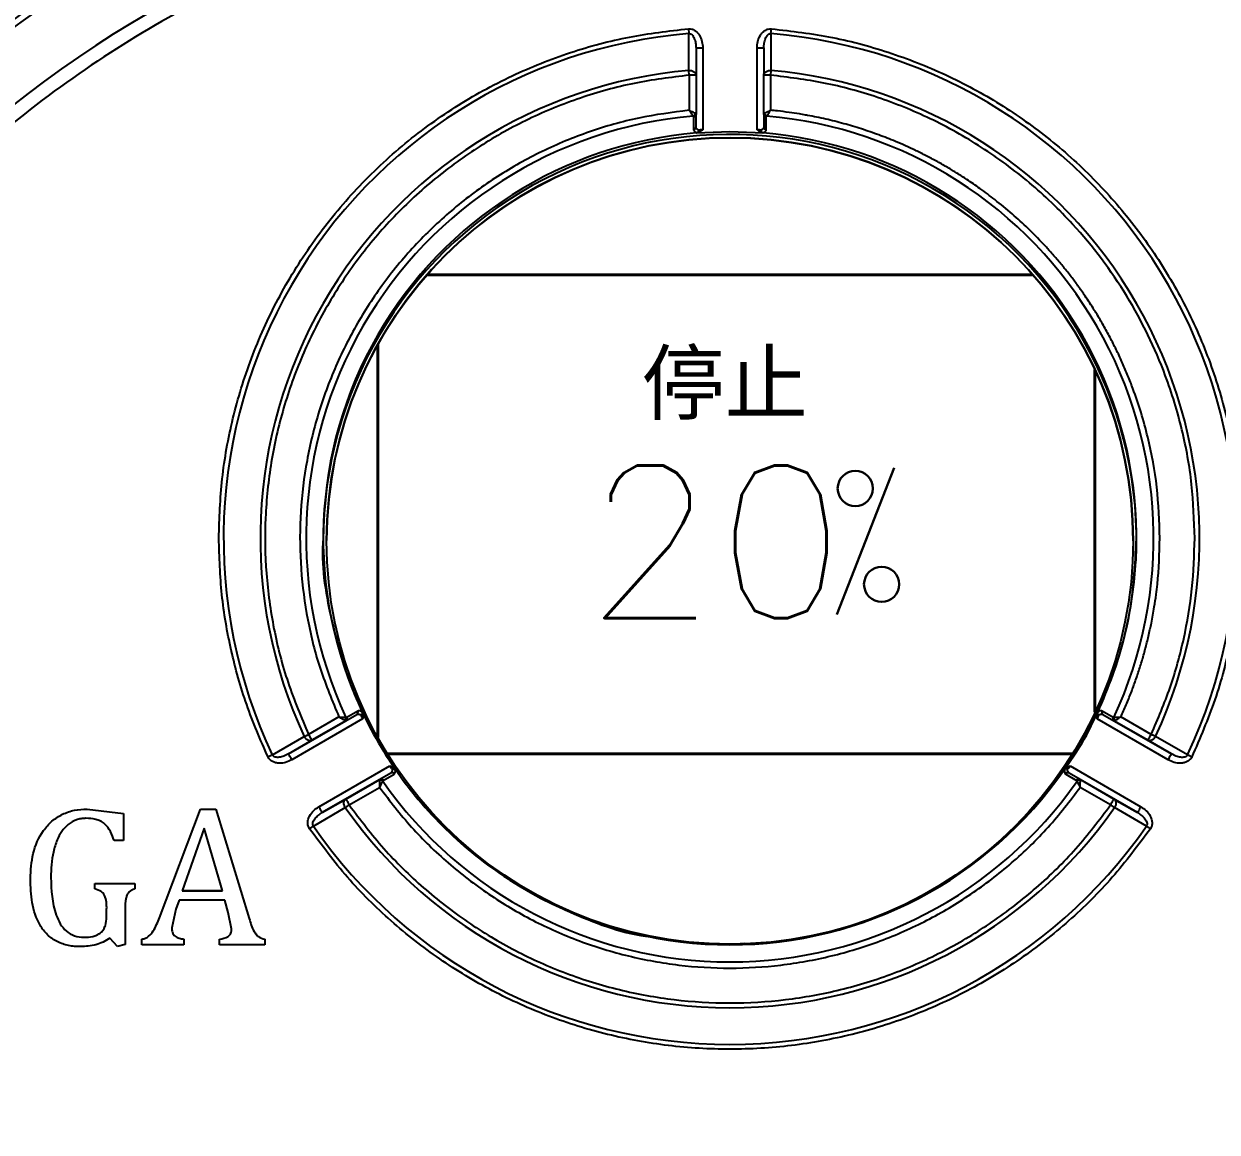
# Model space of a CAD drawing. Header units: millimetres. Extents: x 2278 to 4715, y 679 to 2402.
# Drawn here: x 2912.8 to 3000.8, y 2074.6 to 2156.4 of the extents above; entities that cross this region are included whole.
import ezdxf

# ---------------------------------------------------------------- set-up
doc = ezdxf.new("R2010")
doc.units = ezdxf.units.MM
for name, color, linetype, lineweight in [('DIM', 4, 'Continuous', 13), ('标注', 3, 'Continuous', 13), ('粗实线', 7, 'Continuous', 40)]:
    doc.layers.add(name, color=color, linetype=linetype, lineweight=lineweight)
doc.styles.add('01', font='txt.shx')

msp = doc.modelspace()

# ---------------------------------------------------------------- linework, layer by layer
at = {"color": 7, "linetype": 'Continuous', "lineweight": 25}
for p, q in [((2961.79, 2156.054), (2961.819, 2155.701)), ((2967.876, 2155.701), (2967.905, 2156.054)), ((2961.816, 2152.984), (2961.819, 2155.701)), ((2967.876, 2155.701), (2967.878, 2152.984)), ((2962.347, 2154.639), (2962.347, 2152.632)), ((2962.847, 2154.639), (2962.847, 2148.604)), ((2966.847, 2148.604), (2966.847, 2154.639)), ((2967.347, 2154.639), (2967.347, 2152.632)), ((2961.847, 2152.632), (2961.816, 2152.984)), ((2961.847, 2152.632), (2961.847, 2150.046)), ((2962.347, 2152.632), (2962.347, 2149.741)), ((2967.347, 2149.741), (2967.347, 2152.632)), ((2967.878, 2152.984), (2967.847, 2152.632)), ((2967.847, 2152.632), (2967.847, 2150.046)), ((2962.163, 2149.56), (2962.163, 2148.624)), ((2962.347, 2148.805), (2962.347, 2149.741)), ((2967.347, 2149.741), (2967.347, 2148.805)), ((2967.531, 2148.624), (2967.532, 2149.56)), ((2962.374, 2148.369), (2964.847, 2148.471)), ((2964.847, 2148.471), (2967.321, 2148.369)), ((2935.097, 2118.297), (2935.097, 2118.297)), ((2994.597, 2118.234), (2994.597, 2118.234)), ((2932.274, 2102.551), (2937.327, 2105.469)), ((2937.751, 2105.136), (2932.524, 2102.118)), ((2936.002, 2105.281), (2933.763, 2103.988)), ((2936.516, 2105.001), (2934.013, 2103.555)), ((2936.514, 2105), (2936.542, 2105.019)), ((2936.516, 2105.001), (2937.327, 2105.469)), ((2937.392, 2105.718), (2936.581, 2105.251)), ((2937.353, 2105.487), (2937.361, 2105.484)), ((2940.192, 2101.38), (2937.718, 2105.664)), ((2991.976, 2105.664), (2989.503, 2101.38)), ((2997.17, 2102.118), (2991.944, 2105.136)), ((2993.114, 2105.251), (2992.303, 2105.718)), ((2992.334, 2105.484), (2992.341, 2105.487)), ((2992.367, 2105.469), (2993.178, 2105.001)), ((2992.367, 2105.469), (2997.42, 2102.551)), ((2993.152, 2105.019), (2993.18, 2105)), ((2995.682, 2103.555), (2993.178, 2105.001)), ((2995.932, 2103.988), (2993.692, 2105.281)), ((2931.09, 2102.478), (2933.442, 2103.839)), ((2932.274, 2102.551), (2934.013, 2103.555)), ((2997.42, 2102.551), (2995.682, 2103.555)), ((2998.604, 2102.478), (2996.252, 2103.839)), ((2932.274, 2102.551), (2931.943, 2102.395)), ((2997.751, 2102.395), (2997.42, 2102.551)), ((2934.524, 2098.654), (2939.751, 2101.672)), ((2989.944, 2101.672), (2995.17, 2098.654)), ((2939.827, 2101.139), (2934.774, 2098.221)), ((2936.513, 2099.225), (2939.016, 2100.671)), ((2939.827, 2101.139), (2939.016, 2100.671)), ((2939.265, 2100.601), (2940.076, 2101.07)), ((2989.619, 2101.07), (2990.429, 2100.601)), ((2990.678, 2100.671), (2989.867, 2101.139)), ((2994.92, 2098.221), (2989.867, 2101.139)), ((2993.182, 2099.225), (2990.678, 2100.671)), ((2936.763, 2098.792), (2939.002, 2100.085)), ((2992.932, 2098.792), (2990.692, 2100.085)), ((2934.774, 2098.221), (2936.513, 2099.225)), ((2993.182, 2099.225), (2994.92, 2098.221)), ((2917.424, 2098.486), (2920.099, 2098.146)), ((2917.424, 2098.486), (2917.424, 2098.486)), ((2920.099, 2098.146), (2920.099, 2096.154)), ((2920.099, 2098.146), (2920.099, 2098.146)), ((2922.759, 2090.456), (2925.778, 2098.486)), ((2922.759, 2090.456), (2925.778, 2098.486)), ((2925.778, 2098.486), (2926.923, 2098.486)), ((2925.778, 2098.486), (2925.778, 2098.486)), ((2925.778, 2098.486), (2926.923, 2098.486)), ((2926.923, 2098.486), (2929.384, 2090.398)), ((2926.923, 2098.486), (2926.923, 2098.486)), ((2926.923, 2098.486), (2929.384, 2090.398)), ((2934.119, 2097.233), (2936.473, 2098.589)), ((2995.575, 2097.233), (2993.221, 2098.589)), ((2926.061, 2097.067), (2924.429, 2092.45)), ((2927.42, 2092.45), (2926.061, 2097.067)), ((2920.099, 2096.154), (2919.413, 2096.154)), ((2913.239, 2093.341), (2913.239, 2093.341)), ((2914.748, 2093.442), (2914.748, 2093.442)), ((2917.983, 2092.587), (2917.983, 2092.998)), ((2917.983, 2092.998), (2920.946, 2092.998)), ((2917.983, 2092.998), (2920.946, 2092.998)), ((2917.983, 2092.998), (2917.983, 2092.998)), ((2920.946, 2092.998), (2920.946, 2092.587)), ((2920.946, 2092.998), (2920.946, 2092.998)), ((2924.221, 2091.764), (2923.979, 2091.086)), ((2927.589, 2091.764), (2924.221, 2091.764)), ((2924.429, 2092.45), (2927.42, 2092.45)), ((2927.42, 2092.45), (2924.429, 2092.45)), ((2927.842, 2090.863), (2927.589, 2091.764)), ((2918.864, 2090.524), (2918.864, 2090.953)), ((2920.236, 2091.005), (2920.236, 2088.486)), ((2923.979, 2091.086), (2923.664, 2089.729)), ((2928.082, 2089.656), (2927.842, 2090.863)), ((2922.759, 2090.456), (2922.759, 2090.456)), ((2929.384, 2090.398), (2929.384, 2090.398)), ((2919.655, 2088.334), (2919.111, 2088.947)), ((2920.236, 2088.486), (2919.655, 2088.334)), ((2921.471, 2088.471), (2921.471, 2088.882)), ((2921.471, 2088.882), (2921.471, 2088.882)), ((2924.56, 2088.471), (2921.471, 2088.471)), ((2924.56, 2088.882), (2924.56, 2088.471)), ((2927.193, 2088.471), (2927.193, 2088.882)), ((2930.526, 2088.471), (2927.193, 2088.471)), ((2930.526, 2088.882), (2930.526, 2088.471)), ((2930.526, 2088.882), (2930.526, 2088.882)), ((2964.847, 2088.471), (2965.951, 2088.579))]:
    msp.add_line(p, q, dxfattribs=at)
at = {"color": 7, "linetype": 'Continuous', "lineweight": 25, "flags": 128}
for points in [[(2962.347, 2154.639), (2962.357, 2154.639), (2962.385, 2154.639), (2962.431, 2154.639), (2962.494, 2154.639), (2962.569, 2154.639), (2962.656, 2154.639), (2962.75, 2154.639), (2962.847, 2154.639)], [(2966.847, 2154.639), (2966.945, 2154.639), (2967.039, 2154.639), (2967.125, 2154.639), (2967.201, 2154.639), (2967.263, 2154.639), (2967.309, 2154.639), (2967.338, 2154.639), (2967.347, 2154.639)], [(2962.347, 2152.632), (2962.338, 2152.632), (2962.309, 2152.632), (2962.263, 2152.632), (2962.201, 2152.632), (2962.125, 2152.632), (2962.039, 2152.632), (2961.945, 2152.632), (2961.847, 2152.632)], [(2967.847, 2152.632), (2967.75, 2152.632), (2967.656, 2152.632), (2967.569, 2152.632), (2967.494, 2152.632), (2967.431, 2152.632), (2967.385, 2152.632), (2967.357, 2152.632), (2967.347, 2152.632)], [(2933.442, 2103.839), (2933.475, 2103.854), (2933.511, 2103.871), (2933.549, 2103.889), (2933.589, 2103.907), (2933.631, 2103.927), (2933.674, 2103.947), (2933.718, 2103.967), (2933.763, 2103.988)], [(2933.763, 2103.988), (2933.811, 2103.904), (2933.858, 2103.822), (2933.901, 2103.747), (2933.939, 2103.682), (2933.97, 2103.628), (2933.993, 2103.588), (2934.008, 2103.563), (2934.013, 2103.555)], [(2995.682, 2103.555), (2995.687, 2103.563), (2995.701, 2103.588), (2995.724, 2103.628), (2995.755, 2103.682), (2995.793, 2103.747), (2995.836, 2103.822), (2995.883, 2103.904), (2995.932, 2103.988)], [(2996.252, 2103.839), (2996.219, 2103.854), (2996.184, 2103.871), (2996.145, 2103.889), (2996.105, 2103.907), (2996.063, 2103.927), (2996.02, 2103.947), (2995.976, 2103.967), (2995.932, 2103.988)], [(2931.09, 2102.478), (2931.057, 2102.463), (2931.022, 2102.446), (2930.984, 2102.428), (2930.944, 2102.409), (2930.902, 2102.389), (2930.859, 2102.369), (2930.815, 2102.348), (2930.771, 2102.327)], [(2932.524, 2102.118), (2932.475, 2102.203), (2932.428, 2102.284), (2932.385, 2102.359), (2932.347, 2102.425), (2932.316, 2102.478), (2932.293, 2102.518), (2932.279, 2102.543), (2932.274, 2102.551)], [(2997.42, 2102.551), (2997.415, 2102.543), (2997.401, 2102.518), (2997.378, 2102.478), (2997.347, 2102.425), (2997.309, 2102.359), (2997.266, 2102.284), (2997.219, 2102.203), (2997.17, 2102.118)], [(2998.924, 2102.327), (2998.879, 2102.348), (2998.835, 2102.369), (2998.792, 2102.389), (2998.751, 2102.409), (2998.711, 2102.428), (2998.673, 2102.446), (2998.637, 2102.463), (2998.604, 2102.478)], [(2936.763, 2098.792), (2936.722, 2098.764), (2936.683, 2098.736), (2936.644, 2098.709), (2936.606, 2098.682), (2936.569, 2098.657), (2936.535, 2098.633), (2936.503, 2098.61), (2936.473, 2098.589)], [(2936.513, 2099.225), (2936.517, 2099.217), (2936.532, 2099.192), (2936.555, 2099.152), (2936.586, 2099.098), (2936.624, 2099.032), (2936.667, 2098.958), (2936.714, 2098.876), (2936.763, 2098.792)], [(2992.932, 2098.792), (2992.981, 2098.876), (2993.027, 2098.958), (2993.071, 2099.032), (2993.109, 2099.098), (2993.14, 2099.152), (2993.163, 2099.192), (2993.177, 2099.217), (2993.182, 2099.225)], [(2993.221, 2098.589), (2993.192, 2098.61), (2993.159, 2098.633), (2993.125, 2098.657), (2993.089, 2098.682), (2993.051, 2098.709), (2993.012, 2098.736), (2992.972, 2098.764), (2992.932, 2098.792)], [(2934.774, 2098.221), (2934.769, 2098.23), (2934.755, 2098.254), (2934.732, 2098.294), (2934.701, 2098.348), (2934.663, 2098.414), (2934.62, 2098.489), (2934.573, 2098.57), (2934.524, 2098.654)], [(2995.17, 2098.654), (2995.121, 2098.57), (2995.075, 2098.489), (2995.031, 2098.414), (2994.993, 2098.348), (2994.962, 2098.294), (2994.939, 2098.254), (2994.925, 2098.23), (2994.92, 2098.221)], [(2933.828, 2097.032), (2933.868, 2097.059), (2933.908, 2097.087), (2933.947, 2097.114), (2933.985, 2097.14), (2934.022, 2097.166), (2934.057, 2097.189), (2934.089, 2097.212), (2934.119, 2097.233)], [(2995.575, 2097.233), (2995.605, 2097.212), (2995.638, 2097.189), (2995.672, 2097.166), (2995.709, 2097.14), (2995.747, 2097.114), (2995.786, 2097.087), (2995.826, 2097.059), (2995.866, 2097.032)]]:
    msp.add_lwpolyline(points, dxfattribs=at)
at = {"color": 7, "linetype": 'Continuous', "lineweight": 25}
msp.add_circle((2964.847, 2118.265), 29.75, dxfattribs=at)
for centre, radius, start, end in [((2964.847, 2083.471), 91.48, 295.79271, 180), ((2964.847, 2083.471), 90.341, 353.64897, 186.35103), ((2964.847, 2083.471), 89.875, 353.64897, 186.35103), ((2964.847, 2083.471), 85.319, 353.33017, 186.66983), ((2964.847, 2118.471), 37.354, 94.65071, 205.34929), ((2964.847, 2118.471), 37.354, 334.65071, 85.34929), ((2964.847, 2118.471), 34.646, 95.01875, 204.98125), ((2964.847, 2118.471), 34.646, 335.01875, 84.98125), ((2964.847, 2118.471), 31.264, 94.97704, 205.02296), ((2962.075, 2149.838), 0.229, 285.08159, 349.89545), ((2962.158, 2149.75), 0.19, 271.48934, 357.31235), ((2967.537, 2149.75), 0.19, 182.68765, 268.51066), ((2967.619, 2149.838), 0.229, 190.10455, 254.91841), ((2964.847, 2118.471), 31.264, 334.97704, 85.02296), ((2964.847, 2118.471), 30, 94.72923, 205.27077), ((2964.847, 2118.265), 30, 357.22072, 180), ((2962.158, 2148.813), 0.189, 271.61717, 357.31776), ((2964.847, 2118.471), 30, 334.72923, 85.27077), ((2967.536, 2148.813), 0.189, 182.6801, 268.38296), ((2964.847, 2118.265), 29.75, 0, 179.93876), ((2936.297, 2105.188), 0.229, 310.10459, 14.91837), ((2936.414, 2105.16), 0.19, 302.68761, 28.51079), ((2937.225, 2105.628), 0.189, 302.68007, 28.38309), ((2992.469, 2105.628), 0.189, 151.61704, 237.31779), ((2993.28, 2105.16), 0.19, 151.48921, 237.31239), ((2993.398, 2105.188), 0.229, 165.08163, 229.89541), ((2939.068, 2100.387), 0.229, 45.08176, 109.89528), ((2939.103, 2100.502), 0.19, 31.48925, 117.3121), ((2964.847, 2118.471), 31.264, 214.97704, 325.02296), ((2939.914, 2100.97), 0.189, 31.61702, 117.31857), ((2964.847, 2118.471), 30, 214.72923, 325.27077), ((2989.78, 2100.97), 0.189, 62.68036, 148.38305), ((2990.591, 2100.502), 0.19, 62.6879, 148.51075), ((2990.626, 2100.387), 0.229, 70.10472, 134.91824), ((2964.847, 2118.471), 34.646, 215.01875, 324.98125), ((2964.847, 2118.471), 37.354, 214.65071, 325.34929), ((2964.847, 2083.471), 91.48, 180, 290.22656)]:
    msp.add_arc(centre, radius, start, end, dxfattribs=at)
for points in [[(2867.174, 2094.261), (2867.698, 2097.913), (2868.746, 2105.216), (2871.865, 2115.859), (2876.073, 2126.102), (2881.429, 2135.803), (2887.833, 2144.842), (2895.215, 2153.104), (2903.477, 2160.485), (2912.516, 2166.89), (2922.217, 2172.245), (2932.46, 2176.453), (2943.103, 2179.573), (2950.406, 2180.621), (2954.058, 2181.145)], [(2867.376, 2100.804), (2868.063, 2104.098), (2869.435, 2110.686), (2872.756, 2120.239), (2876.96, 2129.422), (2882.095, 2138.125), (2888.085, 2146.262), (2894.872, 2153.746), (2902.386, 2160.502), (2910.548, 2166.456), (2919.273, 2171.555), (2928.474, 2175.719), (2938.041, 2178.999), (2944.635, 2180.344), (2947.932, 2181.016)], [(2975.637, 2181.145), (2979.288, 2180.621), (2986.592, 2179.573), (2997.235, 2176.453), (3007.478, 2172.245), (3017.179, 2166.89), (3026.218, 2160.485), (3034.48, 2153.104), (3041.861, 2144.842), (3048.266, 2135.803), (3053.621, 2126.102), (3057.829, 2115.859), (3060.949, 2105.216), (3061.997, 2097.913), (3062.521, 2094.261)], [(2982.179, 2180.943), (2985.473, 2180.256), (2992.062, 2178.884), (3001.614, 2175.563), (3010.798, 2171.359), (3019.501, 2166.223), (3027.637, 2160.234), (3035.122, 2153.446), (3041.877, 2145.933), (3047.832, 2137.771), (3052.93, 2129.046), (3057.095, 2119.845), (3060.375, 2110.278), (3061.719, 2103.684), (3062.391, 2100.387)], [(2871.107, 2083.472), (2871.194, 2086.539), (2871.368, 2092.675), (2872.771, 2101.789), (2874.996, 2110.727), (2878.104, 2119.402), (2882.042, 2127.732), (2886.78, 2135.635), (2892.268, 2143.035), (2898.456, 2149.863), (2905.283, 2156.05), (2912.684, 2161.539), (2920.587, 2166.276), (2928.917, 2170.215), (2937.592, 2173.323), (2946.53, 2175.548), (2955.644, 2176.951), (2961.78, 2177.125), (2964.847, 2177.212)], [(2964.847, 2177.212), (2967.915, 2177.125), (2974.05, 2176.951), (2983.164, 2175.548), (2992.102, 2173.323), (3000.778, 2170.215), (3009.107, 2166.276), (3017.01, 2161.539), (3024.411, 2156.05), (3031.238, 2149.863), (3037.426, 2143.035), (3042.915, 2135.635), (3047.652, 2127.732), (3051.591, 2119.402), (3054.698, 2110.727), (3056.923, 2101.789), (3058.327, 2092.675), (3058.501, 2086.539), (3058.588, 2083.472)], [(2964.847, 2167.757), (2961.884, 2167.667), (2955.959, 2167.486), (2947.17, 2166.031), (2938.577, 2163.726), (2930.276, 2160.512), (2922.359, 2156.446), (2914.914, 2151.568), (2908.024, 2145.934), (2901.765, 2139.606), (2896.207, 2132.655), (2891.411, 2125.157), (2887.431, 2117.196), (2884.312, 2108.86), (2882.084, 2100.242), (2880.792, 2091.439), (2880.368, 2082.54), (2880.877, 2076.634), (2881.131, 2073.681)], [(3048.563, 2073.681), (3048.818, 2076.634), (3049.327, 2082.54), (3048.902, 2091.439), (3047.611, 2100.242), (3045.382, 2108.86), (3042.263, 2117.196), (3038.283, 2125.157), (3033.488, 2132.655), (3027.93, 2139.606), (3021.671, 2145.934), (3014.78, 2151.568), (3007.335, 2156.446), (2999.418, 2160.512), (2991.117, 2163.726), (2982.525, 2166.031), (2973.735, 2167.486), (2967.81, 2167.667), (2964.847, 2167.757)], [(2967.905, 2156.054), (2969.413, 2155.878), (2972.43, 2155.526), (2976.833, 2154.312), (2981.065, 2152.616), (2985.059, 2150.411), (2988.76, 2147.744), (2992.112, 2144.651), (2995.067, 2141.176), (2997.582, 2137.37), (2999.62, 2133.289), (3001.152, 2128.993), (3002.155, 2124.543), (3002.614, 2120.005), (3002.526, 2115.443), (3001.88, 2110.93), (3000.729, 2106.51), (2999.526, 2103.721), (2998.924, 2102.327)], [(2961.847, 2152.632), (2960.485, 2152.465), (2957.762, 2152.13), (2953.79, 2151.013), (2949.974, 2149.463), (2946.373, 2147.459), (2943.036, 2145.041), (2940.014, 2142.24), (2937.348, 2139.097), (2935.077, 2135.658), (2933.235, 2131.972), (2931.846, 2128.093), (2930.932, 2124.074), (2930.505, 2119.976), (2930.57, 2115.855), (2931.136, 2111.775), (2932.155, 2107.777), (2933.227, 2105.251), (2933.763, 2103.988)], [(2961.847, 2150.046), (2960.598, 2149.884), (2958.1, 2149.559), (2954.46, 2148.513), (2950.964, 2147.073), (2947.665, 2145.22), (2944.61, 2142.99), (2941.84, 2140.413), (2939.397, 2137.525), (2937.314, 2134.367), (2935.621, 2130.984), (2934.341, 2127.424), (2933.494, 2123.737), (2933.091, 2119.976), (2933.135, 2116.193), (2933.636, 2112.445), (2934.55, 2108.769), (2935.518, 2106.444), (2936.002, 2105.281)], [(2962.847, 2148.604), (2962.79, 2148.599), (2962.676, 2148.588), (2962.58, 2148.577), (2962.533, 2148.572)], [(2967.162, 2148.572), (2967.114, 2148.577), (2967.019, 2148.588), (2966.904, 2148.599), (2966.847, 2148.604)], [(2937.622, 2105.424), (2937.641, 2105.38), (2937.679, 2105.293), (2937.727, 2105.188), (2937.751, 2105.136)], [(2991.944, 2105.136), (2991.968, 2105.188), (2992.015, 2105.293), (2992.054, 2105.38), (2992.073, 2105.424)], [(2939.751, 2101.672), (2939.784, 2101.625), (2939.85, 2101.531), (2939.907, 2101.454), (2939.936, 2101.416)], [(2989.758, 2101.416), (2989.787, 2101.454), (2989.844, 2101.531), (2989.91, 2101.625), (2989.944, 2101.672)], [(2939.002, 2100.085), (2939.767, 2099.084), (2941.297, 2097.083), (2944.023, 2094.454), (2947.018, 2092.146), (2950.273, 2090.216), (2953.731, 2088.685), (2957.348, 2087.575), (2961.071, 2086.903), (2964.847, 2086.678), (2968.623, 2086.903), (2972.346, 2087.575), (2975.963, 2088.685), (2979.422, 2090.216), (2982.676, 2092.146), (2985.671, 2094.454), (2988.397, 2097.083), (2989.927, 2099.084), (2990.692, 2100.085)], [(2936.763, 2098.792), (2937.588, 2097.696), (2939.24, 2095.505), (2942.193, 2092.624), (2945.443, 2090.094), (2948.98, 2087.977), (2952.742, 2086.297), (2956.679, 2085.08), (2960.734, 2084.342), (2964.847, 2084.095), (2968.961, 2084.342), (2973.015, 2085.08), (2976.952, 2086.297), (2980.715, 2087.977), (2984.251, 2090.094), (2987.501, 2092.624), (2990.455, 2095.505), (2992.106, 2097.696), (2992.932, 2098.792)], [(2995.866, 2097.032), (2994.96, 2095.813), (2993.147, 2093.376), (2989.894, 2090.17), (2986.309, 2087.354), (2982.402, 2084.996), (2978.243, 2083.125), (2973.887, 2081.769), (2969.4, 2080.947), (2964.847, 2080.672), (2960.294, 2080.947), (2955.807, 2081.769), (2951.452, 2083.125), (2947.292, 2084.996), (2943.386, 2087.354), (2939.8, 2090.17), (2936.548, 2093.376), (2934.735, 2095.813), (2933.828, 2097.032)], [(2964.847, 1989.731), (2961.78, 1989.818), (2955.644, 1989.992), (2946.53, 1991.395), (2937.592, 1993.62), (2928.917, 1996.728), (2920.587, 2000.667), (2912.684, 2005.404), (2905.283, 2010.893), (2898.456, 2017.081), (2892.268, 2023.908), (2886.78, 2031.308), (2882.042, 2039.212), (2878.104, 2047.541), (2874.996, 2056.216), (2872.771, 2065.154), (2871.368, 2074.269), (2871.194, 2080.404), (2871.107, 2083.472)], [(3058.588, 2083.472), (3058.501, 2080.404), (3058.327, 2074.269), (3056.923, 2065.154), (3054.698, 2056.216), (3051.591, 2047.541), (3047.652, 2039.212), (3042.915, 2031.308), (3037.426, 2023.908), (3031.238, 2017.081), (3024.411, 2010.893), (3017.01, 2005.404), (3009.107, 2000.667), (3000.778, 1996.728), (2992.102, 1993.62), (2983.164, 1991.395), (2974.05, 1989.992), (2967.915, 1989.818), (2964.847, 1989.731)]]:
    msp.add_open_spline(points, degree=3, dxfattribs=at)
for points, knots in [([(2927.14, 2118.471), (2927.189, 2119.935), (2927.289, 2122.904), (2928.113, 2127.355), (2929.471, 2131.808), (2931.43, 2136.159), (2933.972, 2140.3), (2937.046, 2144.101), (2940.586, 2147.474), (2944.507, 2150.344), (2948.685, 2152.649), (2953.013, 2154.364), (2957.382, 2155.545), (2960.334, 2155.886), (2961.79, 2156.054)], [0, 0, 0, 0, 0.078216, 0.158605, 0.241035, 0.32651, 0.412892, 0.5, 0.587092, 0.673473, 0.758965, 0.841378, 0.921776, 1, 1, 1, 1]), ([(2961.79, 2156.054), (2961.871, 2156.052), (2962.037, 2156.05), (2962.261, 2155.941), (2962.453, 2155.782), (2962.65, 2155.518), (2962.813, 2155.13), (2962.836, 2154.803), (2962.847, 2154.639)], [0, 0, 0, 0, 0.122541, 0.250728, 0.370854, 0.501138, 0.750528, 1, 1, 1, 1]), ([(2966.847, 2154.639), (2966.859, 2154.803), (2966.881, 2155.131), (2967.045, 2155.518), (2967.242, 2155.782), (2967.433, 2155.941), (2967.658, 2156.05), (2967.823, 2156.052), (2967.905, 2156.054)], [0, 0, 0, 0, 0.249813, 0.499193, 0.628879, 0.749485, 0.877324, 1, 1, 1, 1]), ([(2961.819, 2155.701), (2961.84, 2155.702), (2961.882, 2155.704), (2961.967, 2155.678), (2962.063, 2155.608), (2962.154, 2155.488), (2962.254, 2155.287), (2962.331, 2155), (2962.342, 2154.761), (2962.347, 2154.639)], [0, 0, 0, 0, 0.04691, 0.093633, 0.194711, 0.311017, 0.43912, 0.713502, 1, 1, 1, 1]), ([(2967.347, 2154.639), (2967.353, 2154.761), (2967.363, 2155), (2967.441, 2155.288), (2967.54, 2155.488), (2967.632, 2155.608), (2967.728, 2155.678), (2967.813, 2155.704), (2967.855, 2155.702), (2967.876, 2155.701)], [0, 0, 0, 0, 0.2865456, 0.5610687, 0.6891901, 0.8054766, 0.906505, 0.9531764, 1, 1, 1, 1]), ([(2961.816, 2152.984), (2961.882, 2152.982), (2961.982, 2152.979), (2962.105, 2152.937), (2962.189, 2152.893), (2962.26, 2152.836), (2962.329, 2152.751), (2962.34, 2152.678), (2962.347, 2152.632)], [0, 0, 0, 0, 0.238585, 0.363839, 0.500003, 0.621304, 0.761415, 1, 1, 1, 1]), ([(2967.347, 2152.632), (2967.354, 2152.678), (2967.366, 2152.751), (2967.434, 2152.836), (2967.505, 2152.893), (2967.589, 2152.937), (2967.713, 2152.979), (2967.813, 2152.982), (2967.878, 2152.984)], [0, 0, 0, 0, 0.238585, 0.378746, 0.499997, 0.636212, 0.761415, 1, 1, 1, 1]), ([(2999.14, 2118.471), (2999.096, 2119.797), (2999.005, 2122.487), (2998.262, 2126.52), (2996.827, 2131.246), (2994.281, 2136.476), (2990.737, 2141.188), (2987.011, 2144.763), (2983.473, 2147.375), (2979.7, 2149.48), (2975.789, 2151.054), (2971.837, 2152.146), (2969.165, 2152.472), (2967.847, 2152.632)], [0, 0, 0, 0, 0.0782769, 0.15871, 0.2411685, 0.3693291, 0.4998887, 0.586965, 0.6733385, 0.7588314, 0.8412717, 0.9217141, 1, 1, 1, 1]), ([(2962.3, 2149.798), (2962.276, 2149.811), (2962.224, 2149.84), (2962.115, 2149.899), (2961.988, 2149.97), (2961.899, 2150.018), (2961.847, 2150.046)], [0, 0, 0, 0, 0.242714, 0.515432, 0.71469, 1, 1, 1, 1]), ([(2962.135, 2149.617), (2962.119, 2149.64), (2962.087, 2149.689), (2962.018, 2149.793), (2961.936, 2149.913), (2961.88, 2149.997), (2961.847, 2150.046)], [0, 0, 0, 0, 0.242139, 0.515387, 0.713959, 1, 1, 1, 1]), ([(2967.847, 2150.046), (2967.795, 2150.018), (2967.707, 2149.97), (2967.579, 2149.899), (2967.47, 2149.84), (2967.418, 2149.811), (2967.394, 2149.798)], [0, 0, 0, 0, 0.285344, 0.484568, 0.757303, 1, 1, 1, 1]), ([(2967.847, 2150.046), (2967.814, 2149.997), (2967.758, 2149.913), (2967.676, 2149.793), (2967.608, 2149.689), (2967.575, 2149.64), (2967.56, 2149.617)], [0, 0, 0, 0, 0.286006, 0.484613, 0.757844, 1, 1, 1, 1]), ([(2996.565, 2118.471), (2996.522, 2119.725), (2996.436, 2122.235), (2995.742, 2125.945), (2994.915, 2128.67), (2994.217, 2130.46), (2993.825, 2131.38), (2993.403, 2132.288), (2992.953, 2133.181), (2992.475, 2134.06), (2992.129, 2134.651), (2991.879, 2135.063), (2991.585, 2135.54), (2991.118, 2136.254), (2990.544, 2137.07), (2990.016, 2137.779), (2989.477, 2138.462), (2988.905, 2139.146), (2988.474, 2139.633), (2987.8, 2140.371), (2986.938, 2141.253), (2985.662, 2142.422), (2984.473, 2143.402), (2983.354, 2144.239), (2982.419, 2144.883), (2981.624, 2145.392), (2980.906, 2145.827), (2980.181, 2146.24), (2979.429, 2146.642), (2978.874, 2146.92), (2978.088, 2147.298), (2977.152, 2147.717), (2975.824, 2148.238), (2974.554, 2148.677), (2973.467, 2149), (2972.586, 2149.232), (2971.918, 2149.392), (2971.246, 2149.539), (2970.749, 2149.635), (2970.325, 2149.712), (2969.874, 2149.79), (2969.183, 2149.894), (2968.474, 2149.983), (2968.017, 2150.029), (2967.847, 2150.046)], [0, 0, 0, 0, 0.080365, 0.160729, 0.241094, 0.262468, 0.283842, 0.305215, 0.326587, 0.347957, 0.369326, 0.370443, 0.378885, 0.405204, 0.425118, 0.442801, 0.461848, 0.480895, 0.49994, 0.50352, 0.544914, 0.57896, 0.614384, 0.643615, 0.668512, 0.687104, 0.704122, 0.72234, 0.740558, 0.758776, 0.762108, 0.796425, 0.824503, 0.853496, 0.882488, 0.897179, 0.911868, 0.926558, 0.941247, 0.944272, 0.9542, 0.970596, 0.989058, 1, 1, 1, 1]), ([(2962.135, 2149.617), (2962.143, 2149.608), (2962.159, 2149.59), (2962.162, 2149.57), (2962.163, 2149.56)], [0, 0, 0, 0, 0.49497, 1, 1, 1, 1]), ([(2962.347, 2149.741), (2962.345, 2149.752), (2962.34, 2149.772), (2962.313, 2149.79), (2962.3, 2149.798)], [0, 0, 0, 0, 0.5446681, 1, 1, 1, 1]), ([(2967.394, 2149.798), (2967.381, 2149.79), (2967.354, 2149.772), (2967.35, 2149.752), (2967.347, 2149.741)], [0, 0, 0, 0, 0.455333, 1, 1, 1, 1]), ([(2967.532, 2149.56), (2967.533, 2149.57), (2967.535, 2149.59), (2967.551, 2149.608), (2967.56, 2149.617)], [0, 0, 0, 0, 0.505034, 1, 1, 1, 1]), ([(2962.163, 2148.624), (2962.167, 2148.599), (2962.174, 2148.551), (2962.23, 2148.485), (2962.316, 2148.426), (2962.401, 2148.399), (2962.443, 2148.385)], [0, 0, 0, 0, 0.253237, 0.501002, 0.754124, 1, 1, 1, 1]), ([(2962.533, 2148.572), (2962.506, 2148.585), (2962.449, 2148.614), (2962.369, 2148.689), (2962.356, 2148.759), (2962.347, 2148.805)], [0, 0, 0, 0, 0.233086, 0.493007, 1, 1, 1, 1]), ([(2962.847, 2148.604), (2962.775, 2148.552), (2962.664, 2148.471), (2962.503, 2148.391), (2962.415, 2148.376), (2962.374, 2148.369)], [0, 0, 0, 0, 0.500211, 0.768831, 1, 1, 1, 1]), ([(2962.443, 2148.385), (2962.439, 2148.383), (2962.431, 2148.379), (2962.408, 2148.372), (2962.388, 2148.37), (2962.374, 2148.369)], [0, 0, 0, 0, 0.22087, 0.452261, 1, 1, 1, 1]), ([(2962.533, 2148.572), (2962.533, 2148.572), (2962.533, 2148.572), (2962.533, 2148.572), (2962.533, 2148.572), (2962.533, 2148.571), (2962.532, 2148.567), (2962.531, 2148.55), (2962.525, 2148.511), (2962.507, 2148.46), (2962.478, 2148.412), (2962.455, 2148.394), (2962.443, 2148.385)], [0, 0, 0, 0, 0.000085, 0.000256, 0.000889, 0.00335, 0.013107, 0.052364, 0.215004, 0.505233, 0.751511, 1, 1, 1, 1]), ([(2967.321, 2148.369), (2967.28, 2148.376), (2967.192, 2148.391), (2967.03, 2148.471), (2966.919, 2148.552), (2966.847, 2148.604)], [0, 0, 0, 0, 0.22952, 0.499747, 1, 1, 1, 1]), ([(2967.347, 2148.805), (2967.338, 2148.759), (2967.325, 2148.689), (2967.245, 2148.614), (2967.188, 2148.585), (2967.162, 2148.572)], [0, 0, 0, 0, 0.506993, 0.766897, 1, 1, 1, 1]), ([(2967.251, 2148.385), (2967.239, 2148.395), (2967.215, 2148.414), (2967.187, 2148.462), (2967.169, 2148.516), (2967.164, 2148.554), (2967.162, 2148.572)], [0, 0, 0, 0, 0.260276, 0.5208, 0.77013, 1, 1, 1, 1]), ([(2967.251, 2148.385), (2967.293, 2148.399), (2967.378, 2148.426), (2967.464, 2148.485), (2967.521, 2148.551), (2967.528, 2148.599), (2967.531, 2148.624)], [0, 0, 0, 0, 0.245779, 0.498992, 0.746656, 1, 1, 1, 1]), ([(2967.321, 2148.369), (2967.306, 2148.37), (2967.286, 2148.372), (2967.263, 2148.379), (2967.255, 2148.383), (2967.251, 2148.385)], [0, 0, 0, 0, 0.55228, 0.782751, 1, 1, 1, 1]), ([(2930.771, 2102.327), (2930.215, 2103.602), (2929.103, 2106.153), (2927.995, 2110.183), (2927.271, 2114.299), (2927.184, 2117.08), (2927.14, 2118.471)], [0, 0, 0, 0, 0.249984, 0.5, 0.749984, 1, 1, 1, 1]), ([(2934.85, 2118.502), (2934.849, 2118.492), (2934.655, 2116.53), (2935.322, 2112.574), (2936.929, 2106.918), (2939.748, 2101.694), (2943.496, 2097.126), (2948.071, 2093.347), (2953.301, 2090.644), (2957.323, 2089.183), (2959.562, 2088.988), (2959.847, 2088.963)], [0, 0, 0, 0, 0.000759, 0.140599, 0.280438, 0.420278, 0.560118, 0.699957, 0.839797, 0.979637, 1, 1, 1, 1]), ([(2988.528, 2100.264), (2988.961, 2100.769), (2990.673, 2102.764), (2992.689, 2106.947), (2994.519, 2112.562), (2994.736, 2116.484), (2994.844, 2118.439)], [0, 0, 0, 0, 0.101587, 0.401601, 0.701614, 1, 1, 1, 1]), ([(2993.692, 2105.281), (2993.824, 2105.577), (2994.088, 2106.168), (2994.45, 2107.07), (2994.786, 2107.982), (2995.093, 2108.904), (2995.372, 2109.835), (2995.622, 2110.774), (2995.774, 2111.423), (2995.877, 2111.899), (2995.993, 2112.454), (2996.147, 2113.298), (2996.288, 2114.258), (2996.494, 2115.945), (2996.533, 2117.337), (2996.565, 2118.471)], [0, 0, 0, 0, 0.0714438, 0.1428837, 0.2143199, 0.285763, 0.3572067, 0.4286378, 0.5000556, 0.5040645, 0.5360484, 0.6252562, 0.6932376, 0.7500931, 1, 1, 1, 1]), ([(2995.932, 2103.988), (2996.423, 2105.134), (2997.406, 2107.426), (2998.385, 2111.041), (2999.024, 2114.732), (2999.102, 2117.224), (2999.14, 2118.471)], [0, 0, 0, 0, 0.249982, 0.5, 0.749982, 1, 1, 1, 1]), ([(2936.002, 2105.281), (2936.061, 2105.277), (2936.162, 2105.271), (2936.307, 2105.26), (2936.431, 2105.252), (2936.49, 2105.248), (2936.517, 2105.246)], [0, 0, 0, 0, 0.286006, 0.484613, 0.757844, 1, 1, 1, 1]), ([(2936.444, 2105.013), (2936.42, 2105.027), (2936.37, 2105.058), (2936.263, 2105.123), (2936.138, 2105.198), (2936.053, 2105.25), (2936.002, 2105.281)], [0, 0, 0, 0, 0.242697, 0.515432, 0.714656, 1, 1, 1, 1]), ([(2936.444, 2105.013), (2936.457, 2105.006), (2936.486, 2104.991), (2936.506, 2104.997), (2936.516, 2105.001)], [0, 0, 0, 0, 0.4553331, 1, 1, 1, 1]), ([(2936.581, 2105.251), (2936.571, 2105.247), (2936.553, 2105.239), (2936.529, 2105.244), (2936.517, 2105.246)], [0, 0, 0, 0, 0.505034, 1, 1, 1, 1]), ([(2937.327, 2105.469), (2937.371, 2105.484), (2937.438, 2105.508), (2937.544, 2105.476), (2937.597, 2105.441), (2937.622, 2105.424)], [0, 0, 0, 0, 0.506993, 0.766897, 1, 1, 1, 1]), ([(2937.738, 2105.595), (2937.706, 2105.625), (2937.639, 2105.685), (2937.546, 2105.73), (2937.46, 2105.746), (2937.415, 2105.728), (2937.392, 2105.718)], [0, 0, 0, 0, 0.245779, 0.498992, 0.746657, 1, 1, 1, 1]), ([(2937.738, 2105.595), (2937.736, 2105.581), (2937.732, 2105.552), (2937.706, 2105.502), (2937.67, 2105.461), (2937.639, 2105.437), (2937.626, 2105.427), (2937.623, 2105.425), (2937.622, 2105.425), (2937.622, 2105.424), (2937.622, 2105.424), (2937.622, 2105.424), (2937.622, 2105.424)], [0, 0, 0, 0, 0.247987, 0.494121, 0.79066, 0.948951, 0.987198, 0.996714, 0.999119, 0.99974, 0.999911, 1, 1, 1, 1]), ([(2937.718, 2105.664), (2937.724, 2105.651), (2937.732, 2105.632), (2937.738, 2105.609), (2937.738, 2105.6), (2937.738, 2105.595)], [0, 0, 0, 0, 0.55228, 0.782751, 1, 1, 1, 1]), ([(2937.718, 2105.664), (2937.732, 2105.625), (2937.763, 2105.541), (2937.775, 2105.361), (2937.76, 2105.225), (2937.751, 2105.136)], [0, 0, 0, 0, 0.22952, 0.499747, 1, 1, 1, 1]), ([(2991.944, 2105.136), (2991.934, 2105.225), (2991.92, 2105.361), (2991.931, 2105.541), (2991.962, 2105.625), (2991.976, 2105.664)], [0, 0, 0, 0, 0.500211, 0.768831, 1, 1, 1, 1]), ([(2992.303, 2105.718), (2992.28, 2105.728), (2992.234, 2105.746), (2992.148, 2105.73), (2992.055, 2105.685), (2991.989, 2105.625), (2991.956, 2105.595)], [0, 0, 0, 0, 0.253237, 0.501002, 0.754124, 1, 1, 1, 1]), ([(2991.956, 2105.595), (2991.956, 2105.6), (2991.956, 2105.609), (2991.962, 2105.632), (2991.97, 2105.651), (2991.976, 2105.664)], [0, 0, 0, 0, 0.22087, 0.452261, 1, 1, 1, 1]), ([(2992.073, 2105.424), (2992.073, 2105.424), (2992.073, 2105.424), (2992.073, 2105.424), (2992.073, 2105.425), (2992.072, 2105.425), (2992.068, 2105.428), (2992.055, 2105.437), (2992.024, 2105.462), (2991.989, 2105.503), (2991.962, 2105.552), (2991.958, 2105.581), (2991.956, 2105.595)], [0, 0, 0, 0, 0.0000851, 0.0002561, 0.000889, 0.0033496, 0.0131073, 0.0523637, 0.2150037, 0.5052334, 0.751511, 1, 1, 1, 1]), ([(2992.073, 2105.424), (2992.098, 2105.441), (2992.151, 2105.476), (2992.256, 2105.508), (2992.323, 2105.484), (2992.367, 2105.469)], [0, 0, 0, 0, 0.233086, 0.493007, 1, 1, 1, 1]), ([(2993.177, 2105.246), (2993.165, 2105.244), (2993.142, 2105.239), (2993.123, 2105.247), (2993.114, 2105.251)], [0, 0, 0, 0, 0.49497, 1, 1, 1, 1]), ([(2993.177, 2105.246), (2993.205, 2105.248), (2993.263, 2105.252), (2993.387, 2105.26), (2993.533, 2105.271), (2993.633, 2105.277), (2993.692, 2105.281)], [0, 0, 0, 0, 0.242139, 0.515387, 0.713959, 1, 1, 1, 1]), ([(2993.178, 2105.001), (2993.189, 2104.997), (2993.208, 2104.991), (2993.237, 2105.006), (2993.251, 2105.013)], [0, 0, 0, 0, 0.544668, 1, 1, 1, 1]), ([(2993.251, 2105.013), (2993.273, 2105.027), (2993.322, 2105.056), (2993.426, 2105.119), (2993.552, 2105.195), (2993.64, 2105.249), (2993.692, 2105.281)], [0, 0, 0, 0, 0.233588, 0.498754, 0.705373, 1, 1, 1, 1]), ([(2934.013, 2103.555), (2933.969, 2103.538), (2933.9, 2103.512), (2933.793, 2103.529), (2933.708, 2103.561), (2933.627, 2103.612), (2933.53, 2103.698), (2933.477, 2103.783), (2933.442, 2103.839)], [0, 0, 0, 0, 0.238585, 0.378746, 0.499997, 0.636212, 0.761415, 1, 1, 1, 1]), ([(2996.252, 2103.839), (2996.218, 2103.783), (2996.165, 2103.698), (2996.067, 2103.612), (2995.987, 2103.561), (2995.901, 2103.529), (2995.794, 2103.512), (2995.725, 2103.538), (2995.682, 2103.555)], [0, 0, 0, 0, 0.238585, 0.363839, 0.500003, 0.621304, 0.761415, 1, 1, 1, 1]), ([(2932.524, 2102.118), (2932.377, 2102.046), (2932.082, 2101.902), (2931.664, 2101.85), (2931.338, 2101.889), (2931.104, 2101.975), (2930.897, 2102.115), (2930.812, 2102.257), (2930.771, 2102.327)], [0, 0, 0, 0, 0.249813, 0.499193, 0.628879, 0.749485, 0.877324, 1, 1, 1, 1]), ([(2931.943, 2102.395), (2931.831, 2102.359), (2931.667, 2102.307), (2931.443, 2102.295), (2931.293, 2102.314), (2931.184, 2102.362), (2931.12, 2102.422), (2931.1, 2102.46), (2931.09, 2102.478)], [0, 0, 0, 0, 0.3847801, 0.5643592, 0.7273499, 0.8689544, 0.9343706, 1, 1, 1, 1]), ([(2998.924, 2102.327), (2998.882, 2102.257), (2998.797, 2102.115), (2998.59, 2101.975), (2998.357, 2101.889), (2998.03, 2101.85), (2997.612, 2101.902), (2997.318, 2102.046), (2997.17, 2102.118)], [0, 0, 0, 0, 0.122541, 0.250728, 0.370854, 0.501138, 0.750528, 1, 1, 1, 1]), ([(2998.604, 2102.478), (2998.594, 2102.46), (2998.575, 2102.422), (2998.51, 2102.362), (2998.401, 2102.314), (2998.252, 2102.295), (2998.028, 2102.307), (2997.863, 2102.359), (2997.751, 2102.395)], [0, 0, 0, 0, 0.0657455, 0.1312299, 0.2728945, 0.435902, 0.6154442, 1, 1, 1, 1]), ([(2939.751, 2101.672), (2939.832, 2101.636), (2939.958, 2101.58), (2940.108, 2101.48), (2940.165, 2101.412), (2940.192, 2101.38)], [0, 0, 0, 0, 0.500211, 0.768831, 1, 1, 1, 1]), ([(2939.936, 2101.416), (2939.938, 2101.386), (2939.942, 2101.322), (2939.916, 2101.215), (2939.863, 2101.169), (2939.827, 2101.139)], [0, 0, 0, 0, 0.233085, 0.493007, 1, 1, 1, 1]), ([(2939.936, 2101.416), (2939.953, 2101.423), (2939.989, 2101.438), (2940.045, 2101.449), (2940.1, 2101.449), (2940.128, 2101.437), (2940.143, 2101.431)], [0, 0, 0, 0, 0.233611, 0.484456, 0.743694, 1, 1, 1, 1]), ([(2940.076, 2101.07), (2940.095, 2101.085), (2940.134, 2101.115), (2940.163, 2101.198), (2940.171, 2101.301), (2940.152, 2101.388), (2940.143, 2101.431)], [0, 0, 0, 0, 0.253237, 0.501002, 0.754124, 1, 1, 1, 1]), ([(2940.143, 2101.431), (2940.146, 2101.429), (2940.154, 2101.424), (2940.171, 2101.408), (2940.183, 2101.391), (2940.192, 2101.38)], [0, 0, 0, 0, 0.22087, 0.452261, 1, 1, 1, 1]), ([(2989.503, 2101.38), (2989.529, 2101.411), (2989.586, 2101.48), (2989.736, 2101.58), (2989.862, 2101.636), (2989.944, 2101.672)], [0, 0, 0, 0, 0.22952, 0.499747, 1, 1, 1, 1]), ([(2989.503, 2101.38), (2989.511, 2101.391), (2989.523, 2101.408), (2989.541, 2101.424), (2989.548, 2101.429), (2989.552, 2101.431)], [0, 0, 0, 0, 0.55228, 0.782751, 1, 1, 1, 1]), ([(2989.552, 2101.431), (2989.543, 2101.388), (2989.524, 2101.301), (2989.531, 2101.198), (2989.561, 2101.115), (2989.599, 2101.085), (2989.619, 2101.07)], [0, 0, 0, 0, 0.245779, 0.498992, 0.746657, 1, 1, 1, 1]), ([(2989.758, 2101.416), (2989.737, 2101.425), (2989.701, 2101.44), (2989.644, 2101.449), (2989.593, 2101.448), (2989.566, 2101.437), (2989.552, 2101.431)], [0, 0, 0, 0, 0.284658, 0.500314, 0.748381, 1, 1, 1, 1]), ([(2989.867, 2101.139), (2989.832, 2101.169), (2989.778, 2101.215), (2989.752, 2101.322), (2989.757, 2101.386), (2989.758, 2101.416)], [0, 0, 0, 0, 0.506993, 0.766897, 1, 1, 1, 1]), ([(2939.016, 2100.671), (2939.008, 2100.663), (2938.993, 2100.649), (2938.991, 2100.616), (2938.991, 2100.602)], [0, 0, 0, 0, 0.544668, 1, 1, 1, 1]), ([(2938.991, 2100.602), (2938.991, 2100.574), (2938.992, 2100.515), (2938.996, 2100.39), (2938.998, 2100.245), (2939.001, 2100.144), (2939.002, 2100.085)], [0, 0, 0, 0, 0.242714, 0.515432, 0.71469, 1, 1, 1, 1]), ([(2939.23, 2100.548), (2939.218, 2100.524), (2939.192, 2100.471), (2939.136, 2100.36), (2939.073, 2100.228), (2939.028, 2100.138), (2939.002, 2100.085)], [0, 0, 0, 0, 0.242139, 0.515387, 0.713959, 1, 1, 1, 1]), ([(2939.23, 2100.548), (2939.233, 2100.56), (2939.241, 2100.583), (2939.257, 2100.595), (2939.265, 2100.601)], [0, 0, 0, 0, 0.49497, 1, 1, 1, 1]), ([(2990.429, 2100.601), (2990.437, 2100.595), (2990.454, 2100.583), (2990.461, 2100.56), (2990.465, 2100.548)], [0, 0, 0, 0, 0.505034, 1, 1, 1, 1]), ([(2990.692, 2100.085), (2990.666, 2100.138), (2990.622, 2100.228), (2990.558, 2100.36), (2990.503, 2100.471), (2990.477, 2100.524), (2990.465, 2100.548)], [0, 0, 0, 0, 0.286006, 0.484613, 0.757844, 1, 1, 1, 1]), ([(2990.704, 2100.602), (2990.703, 2100.616), (2990.701, 2100.649), (2990.686, 2100.663), (2990.678, 2100.671)], [0, 0, 0, 0, 0.455333, 1, 1, 1, 1]), ([(2990.692, 2100.085), (2990.694, 2100.144), (2990.696, 2100.245), (2990.699, 2100.39), (2990.702, 2100.515), (2990.703, 2100.574), (2990.704, 2100.602)], [0, 0, 0, 0, 0.285344, 0.484568, 0.757303, 1, 1, 1, 1]), ([(2936.385, 2098.792), (2936.377, 2098.836), (2936.359, 2098.931), (2936.38, 2099.061), (2936.432, 2099.165), (2936.486, 2099.206), (2936.513, 2099.225)], [0, 0, 0, 0, 0.239538, 0.517557, 0.768203, 1, 1, 1, 1]), ([(2936.473, 2098.589), (2936.454, 2098.621), (2936.417, 2098.686), (2936.396, 2098.756), (2936.385, 2098.792)], [0, 0, 0, 0, 0.4935537, 1, 1, 1, 1]), ([(2993.182, 2099.225), (2993.208, 2099.206), (2993.262, 2099.165), (2993.314, 2099.061), (2993.335, 2098.931), (2993.317, 2098.836), (2993.309, 2098.792)], [0, 0, 0, 0, 0.231797, 0.482443, 0.76048, 1, 1, 1, 1]), ([(2993.309, 2098.792), (2993.299, 2098.756), (2993.278, 2098.686), (2993.24, 2098.621), (2993.221, 2098.589)], [0, 0, 0, 0, 0.506446, 1, 1, 1, 1]), ([(2913.239, 2093.341), (2913.274, 2093.965), (2913.343, 2095.209), (2913.973, 2096.679), (2914.805, 2097.615), (2915.595, 2098.13), (2916.488, 2098.439), (2917.112, 2098.471), (2917.424, 2098.486)], [0, 0, 0, 0, 0.2501594, 0.4995807, 0.624669, 0.7497301, 0.8748096, 1, 1, 1, 1]), ([(2913.239, 2093.341), (2913.274, 2093.965), (2913.343, 2095.209), (2913.973, 2096.679), (2914.805, 2097.615), (2915.595, 2098.13), (2916.488, 2098.439), (2917.112, 2098.471), (2917.424, 2098.486)], [0, 0, 0, 0, 0.2501594, 0.4995807, 0.624669, 0.7497301, 0.8748096, 1, 1, 1, 1]), ([(2933.828, 2097.032), (2933.789, 2097.102), (2933.708, 2097.247), (2933.69, 2097.496), (2933.732, 2097.741), (2933.862, 2098.044), (2934.116, 2098.379), (2934.388, 2098.563), (2934.524, 2098.654)], [0, 0, 0, 0, 0.122541, 0.250728, 0.370854, 0.501138, 0.750528, 1, 1, 1, 1]), ([(2934.119, 2097.233), (2934.108, 2097.25), (2934.085, 2097.286), (2934.065, 2097.372), (2934.078, 2097.491), (2934.136, 2097.63), (2934.26, 2097.816), (2934.47, 2098.027), (2934.671, 2098.156), (2934.774, 2098.221)], [0, 0, 0, 0, 0.04691, 0.093633, 0.194711, 0.311017, 0.43912, 0.713502, 1, 1, 1, 1]), ([(2994.92, 2098.221), (2995.023, 2098.156), (2995.225, 2098.027), (2995.435, 2097.816), (2995.558, 2097.63), (2995.617, 2097.49), (2995.629, 2097.372), (2995.609, 2097.286), (2995.587, 2097.25), (2995.575, 2097.233)], [0, 0, 0, 0, 0.286546, 0.561069, 0.68919, 0.805477, 0.906505, 0.953176, 1, 1, 1, 1]), ([(2995.17, 2098.654), (2995.306, 2098.563), (2995.579, 2098.379), (2995.833, 2098.044), (2995.962, 2097.741), (2996.004, 2097.496), (2995.986, 2097.247), (2995.906, 2097.102), (2995.866, 2097.032)], [0, 0, 0, 0, 0.249813, 0.499193, 0.628879, 0.749485, 0.877324, 1, 1, 1, 1]), ([(2917.336, 2097.8), (2917.218, 2097.795), (2916.983, 2097.784), (2916.526, 2097.667), (2916.006, 2097.37), (2915.534, 2096.837), (2915.167, 2096.143), (2914.911, 2095.315), (2914.769, 2094.383), (2914.755, 2093.755), (2914.748, 2093.442)], [0, 0, 0, 0, 0.062558, 0.125097, 0.249727, 0.374543, 0.499543, 0.665311, 0.833563, 1, 1, 1, 1]), ([(2919.413, 2096.154), (2919.333, 2096.383), (2919.175, 2096.839), (2918.814, 2097.342), (2918.409, 2097.613), (2917.947, 2097.775), (2917.579, 2097.79), (2917.336, 2097.8)], [0, 0, 0, 0, 0.250349, 0.499662, 0.620972, 0.749911, 1, 1, 1, 1]), ([(2916.937, 2088.334), (2916.789, 2088.337), (2916.494, 2088.343), (2915.909, 2088.43), (2915.2, 2088.659), (2914.468, 2089.18), (2913.752, 2090.132), (2913.303, 2091.573), (2913.26, 2092.751), (2913.239, 2093.341)], [0, 0, 0, 0, 0.0626532, 0.1253029, 0.2503037, 0.3752146, 0.5002189, 0.7496895, 1, 1, 1, 1]), ([(2914.748, 2093.442), (2914.785, 2092.49), (2914.831, 2091.3), (2915.419, 2090.01), (2915.865, 2089.455), (2916.487, 2089.077), (2916.958, 2089.039), (2917.194, 2089.02)], [0, 0, 0, 0, 0.499795, 0.625141, 0.750203, 0.875019, 1, 1, 1, 1]), ([(2918.864, 2090.953), (2918.872, 2091.306), (2918.882, 2091.746), (2918.666, 2092.226), (2918.406, 2092.467), (2918.152, 2092.539), (2917.983, 2092.587)], [0, 0, 0, 0, 0.500125, 0.624669, 0.750035, 1, 1, 1, 1]), ([(2920.946, 2092.587), (2920.908, 2092.574), (2920.833, 2092.548), (2920.69, 2092.481), (2920.521, 2092.373), (2920.375, 2092.179), (2920.225, 2091.724), (2920.231, 2091.325), (2920.236, 2091.005)], [0, 0, 0, 0, 0.062626, 0.125229, 0.250093, 0.374874, 0.500088, 1, 1, 1, 1]), ([(2917.194, 2089.02), (2917.41, 2089.028), (2917.74, 2089.042), (2918.151, 2089.18), (2918.428, 2089.347), (2918.644, 2089.585), (2918.831, 2089.98), (2918.851, 2090.308), (2918.864, 2090.524)], [0, 0, 0, 0, 0.250183, 0.381348, 0.500383, 0.621905, 0.750375, 1, 1, 1, 1]), ([(2921.471, 2088.882), (2921.558, 2088.902), (2921.733, 2088.941), (2922.035, 2089.137), (2922.431, 2089.628), (2922.628, 2090.124), (2922.759, 2090.456)], [0, 0, 0, 0, 0.12504, 0.250236, 0.499874, 1, 1, 1, 1]), ([(2921.471, 2088.882), (2921.558, 2088.902), (2921.733, 2088.941), (2922.035, 2089.137), (2922.431, 2089.628), (2922.628, 2090.124), (2922.759, 2090.456)], [0, 0, 0, 0, 0.12504, 0.250236, 0.499874, 1, 1, 1, 1]), ([(2929.384, 2090.398), (2929.479, 2090.073), (2929.598, 2089.664), (2929.875, 2089.241), (2930.118, 2089.002), (2930.362, 2088.93), (2930.526, 2088.882)], [0, 0, 0, 0, 0.50046, 0.628361, 0.750703, 1, 1, 1, 1]), ([(2929.384, 2090.398), (2929.479, 2090.073), (2929.6, 2089.66), (2929.877, 2089.237), (2930.123, 2089.001), (2930.363, 2088.93), (2930.526, 2088.882)], [0, 0, 0, 0, 0.50044, 0.635369, 0.750713, 1, 1, 1, 1]), ([(2923.664, 2089.729), (2923.671, 2089.613), (2923.681, 2089.437), (2923.787, 2089.227), (2923.95, 2089.06), (2924.219, 2088.94), (2924.446, 2088.902), (2924.56, 2088.882)], [0, 0, 0, 0, 0.249595, 0.377929, 0.49984, 0.749543, 1, 1, 1, 1]), ([(2927.193, 2088.882), (2927.416, 2088.921), (2927.695, 2088.969), (2927.951, 2089.185), (2928.067, 2089.378), (2928.076, 2089.545), (2928.082, 2089.656)], [0, 0, 0, 0, 0.499477, 0.62618, 0.750315, 1, 1, 1, 1]), ([(2919.111, 2088.947), (2918.773, 2088.758), (2918.097, 2088.381), (2917.324, 2088.349), (2916.937, 2088.334)], [0, 0, 0, 0, 0.499617, 1, 1, 1, 1])]:
    msp.add_open_spline(points, degree=3, knots=knots, dxfattribs=at)
at = {"layer": 'DIM', "lineweight": 30}
msp.add_line((2976.957, 2123.656), (2972.739, 2112.832), dxfattribs=at)
for centre in [(2974.094, 2122.137), (2976.037, 2115.066)]:
    msp.add_circle(centre, 1.297, dxfattribs=at)
at = {"layer": '粗实线', "linetype": 'ByBlock'}
for points in [[(2942.495, 2137.899), (2987.199, 2137.899)], [(2938.866, 2103.771), (2938.866, 2132.76)], [(2991.776, 2130.909), (2991.776, 2105.622)], [(2990.118, 2102.567), (2939.576, 2102.567)]]:
    msp.add_lwpolyline(points, dxfattribs=at)

# ---------------------------------------------------------------- texts
at = {"layer": '标注', "attachment_point": 1, "style": '01'}
for s, insert, char_height, width in [('停止', (2958.321, 2132.182), 4.5, 32.86896), ('20', (2954.146, 2123.829), 11.25, 53.65123)]:
    msp.add_mtext(s, dxfattribs=dict(at, insert=insert, char_height=char_height, width=width))

doc.saveas('drawing.dxf')
